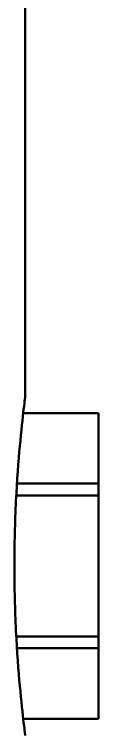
# Model space of a CAD drawing. Header units: millimetres. Extents: x 1510 to 10524, y 7125 to 13164.
# Drawn here: x 5061.37 to 5062.12, y 11281.05 to 11287.43 of the extents above; entities that cross this region are included whole.
import ezdxf

# ---------------------------------------------------------------- set-up
doc = ezdxf.new("R2010")
doc.units = ezdxf.units.MM
doc.header["$LTSCALE"] = 4
doc.layers.add('Visible (ISO)', color=7, linetype='Continuous', lineweight=50)

msp = doc.modelspace()

# ---------------------------------------------------------------- linework, layer by layer
at = {"layer": 'Visible (ISO)'}
for p, q in [((5061.4703, 11290.0039), (5061.4703, 11284.0539)), ((5062.1203, 11283.9045), (5061.4522, 11283.9045)), ((5062.1203, 11283.2817), (5062.1203, 11283.9045)), ((5061.3969, 11283.2817), (5062.1203, 11283.2817)), ((5062.1203, 11283.2817), (5062.1203, 11283.1767)), ((5062.1203, 11283.1767), (5061.3908, 11283.1767)), ((5062.1203, 11281.931), (5062.1203, 11283.1767)), ((5061.3908, 11281.931), (5062.1203, 11281.931)), ((5062.1203, 11281.931), (5062.1203, 11281.826)), ((5062.1203, 11281.826), (5061.3969, 11281.826)), ((5062.1203, 11281.2032), (5062.1203, 11281.826)), ((5061.4522, 11281.2032), (5062.1203, 11281.2032))]:
    msp.add_line(p, q, dxfattribs=at)
msp.add_open_spline([(5061.4703, 11284.0539), (5061.4703, 11284.0539), (5061.4691, 11284.0448), (5061.4644, 11284.0068), (5061.4608, 11283.9778), (5061.4472, 11283.863), (5061.4344, 11283.7476), (5061.4103, 11283.4815), (5061.3974, 11283.3129), (5061.3838, 11283.0358), (5061.3801, 11282.9394), (5061.3753, 11282.7456), (5061.3742, 11282.6481), (5061.3742, 11282.5539), (5061.3742, 11282.4596), (5061.3753, 11282.3621), (5061.3801, 11282.1683), (5061.3838, 11282.0719), (5061.3974, 11281.7948), (5061.4103, 11281.6263), (5061.4344, 11281.3601), (5061.4472, 11281.2447), (5061.4608, 11281.1299), (5061.4644, 11281.1009), (5061.4691, 11281.0629), (5061.4703, 11281.0539), (5061.4703, 11281.0539)], degree=3, knots=[6.788319, 6.788319, 6.788319, 6.788319, 7.071165, 7.071165, 7.35401, 7.35401, 7.919701, 7.919701, 8.485397, 8.485397, 8.768245, 8.768245, 9.051092, 9.051092, 9.051092, 9.33394, 9.33394, 9.616788, 9.616788, 10.182484, 10.182484, 10.748175, 10.748175, 11.03102, 11.03102, 11.313866, 11.313866, 11.313866, 11.313866], dxfattribs=at)

doc.saveas('drawing.dxf')
